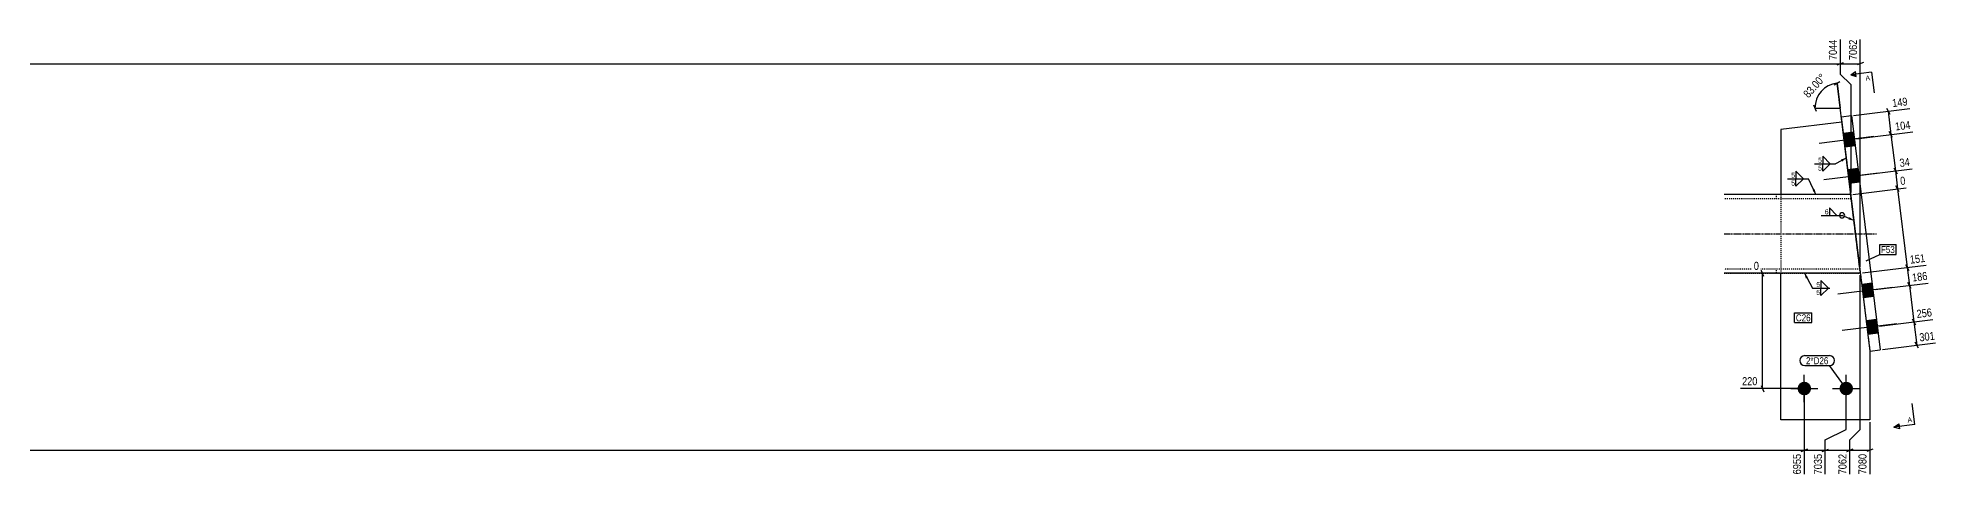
# Model space of a CAD drawing. Header units: millimetres. Extents: x 26 to 42810, y 6 to 1552.
# Drawn here: x 33500 to 37124, y 6 to 842 of the extents above; entities that cross this region are included whole.
import ezdxf

# ---------------------------------------------------------------- set-up
doc = ezdxf.new("R2010")
doc.units = ezdxf.units.MM
doc.linetypes.add('DXK_LINE_DOT2', pattern=[3.9198, 1.9599, -1.9599])
doc.linetypes.add('DXK_LINE_DOT3', pattern=[5.9187, 2.979, -0.9799, 0.9799, -0.9799])
for name, color, linetype in [('MÅLSÆTNING', 7, 'Continuous'), ('STÅL', 7, 'Continuous'), ('TEKST', 7, 'Continuous')]:
    doc.layers.add(name, color=color, linetype=linetype)
doc.styles.add('Arial', font='ARIAL.TTF', dxfattribs={"height": 0.2})
doc.styles.add('Arial Narrow', font='ARIALN.TTF', dxfattribs={"height": 0.2})

msp = doc.modelspace()

# ---------------------------------------------------------------- hatches: boundary and pattern name
at = {"layer": 'STÅL', "linetype": 'Continuous'}
for points in [[(36968.2, 636.5), (36965, 662.3), (36945.2, 659.8), (36948.3, 634)], [(36968.2, 636.5), (36965, 662.3), (36945.2, 659.8), (36948.3, 634)], [(36976.7, 567), (36973.6, 592.8), (36953.7, 590.4), (36956.9, 564.5)], [(36976.7, 567), (36973.6, 592.8), (36953.7, 590.4), (36956.9, 564.5)], [(37003.5, 348.6), (37000.4, 374.4), (36980.5, 372), (36983.7, 346.2)], [(37003.5, 348.6), (37000.4, 374.4), (36980.5, 372), (36983.7, 346.2)], [(37012.1, 279.1), (37008.9, 305), (36989, 302.5), (36992.2, 276.7)], [(37012.1, 279.1), (37008.9, 305), (36989, 302.5), (36992.2, 276.7)], [(36858, 173.3, -1), (36884, 173.3, -1)], [(36938, 173.3, -1), (36964, 173.3, -1)]]:
    msp.add_hatch(color=96, dxfattribs=at).paths.add_polyline_path(points)
at = {"layer": 'TEKST', "linetype": 'Continuous'}
for points in [[(36940.9, 610.5), (36950.9, 613), (36943.2, 606.1)], [(36891.1, 553.4), (36893, 543.3), (36886.6, 551.3)], [(36957.4, 500.3), (36965.5, 494), (36955.4, 495.7)]]:
    msp.add_hatch(color=3, dxfattribs=at).paths.add_polyline_path(points)

# ---------------------------------------------------------------- linework, layer by layer
at = {"layer": 'MÅLSÆTNING', "color": 7, "linetype": 'Continuous'}
for p, q in [((36939.5, 838.9), (36939.5, 773.1)), ((36977.9, 405.4), (36977.9, 838.9)), ((36939.5, 793.1), (36977.9, 793.1)), ((36939.5, 773.1), (36959.5, 753.1)), ((36939.5, 773.1), (36959.5, 753.1)), ((36983.9, 795.5), (36971.9, 790.7)), ((36927.7, 753), (36939, 759.2)), ((36977.4, 397.2), (36933.4, 756.1)), ((36933.4, 756.1), (36939.2, 708.4)), ((36959.5, 753.1), (36959.5, 547.3)), ((36959.5, 753.1), (36959.5, 547.3)), ((36888.8, 714.4), (36893.6, 702.4)), ((36891.2, 708.4), (36939.2, 708.4)), ((36965.1, 694.5), (37072.4, 707.7)), ((37027.7, 708.3), (37034, 696.9)), ((37030.8, 702.6), (37036.3, 657.9)), ((36970.6, 649.9), (37077.9, 663)), ((36970.6, 649.9), (37077.9, 663)), ((37039.4, 652.3), (37033.2, 663.6)), ((37039.4, 652.3), (37033.2, 663.6)), ((37036.3, 657.9), (37044.9, 588.4)), ((36979.1, 580.4), (37076.7, 592.4)), ((37041.7, 594.1), (37048, 582.8)), ((36963.5, 543.8), (37065.5, 556.3)), ((37052.2, 548.6), (37045.9, 559.9)), ((36793.6, 387.3), (36788.8, 399.3)), ((36981.9, 393.8), (37103.3, 408.7)), ((37064.4, 409.9), (37070.6, 398.6)), ((36822, 393.3), (36774.6, 393.3)), ((36791.2, 173.3), (36791.2, 393.3)), ((36977.9, 95.4), (36977.9, 389.3)), ((36977.9, 95.4), (36977.9, 389.3)), ((37005.9, 362), (37107.4, 374.5)), ((37074.8, 364.4), (37068.6, 375.8)), ((37014.4, 292.5), (37116, 305)), ((37077.1, 306.3), (37083.3, 294.9)), ((37019.9, 247.9), (37121.5, 260.3)), ((37088.8, 250.3), (37082.6, 261.6)), ((36867, 173.3), (36749.3, 173.3)), ((36788.8, 179.3), (36793.6, 167.3)), ((36871, 169.3), (36871, 9.6)), ((36951, 95.4), (36951, 169.3)), ((36951, 95.4), (36951, 169.3)), ((36996, 109.3), (36996, 9.6)), ((36911, 75.4), (36951, 95.4)), ((36911, 75.4), (36951, 95.4)), ((36911, 9.6), (36911, 75.4)), ((36911, 9.6), (36911, 75.4)), ((36957.9, 75.4), (36977.9, 95.4)), ((36957.9, 75.4), (36977.9, 95.4)), ((36957.9, 9.6), (36957.9, 75.4)), ((36877, 57.8), (36865, 53)), ((36871, 55.4), (36911, 55.4)), ((36905, 53), (36917, 57.8)), ((36911, 55.4), (36957.9, 55.4)), ((36963.9, 57.8), (36951.9, 53)), ((37002, 57.8), (36990, 53))]:
    msp.add_line(p, q, dxfattribs=at)
msp.add_arc((36939.2, 708.4), 48, 97, 180, dxfattribs=at)
at = {"layer": 'STÅL', "color": 2, "linetype": 'Continuous'}
for p, q in [((36941.3, 691.6), (36961.1, 694)), ((36941.3, 691.6), (36996.1, 244.9)), ((36961.1, 694), (37016, 247.4)), ((36942.5, 681.7), (36826, 667.4)), ((36826, 667.4), (36826, 543.3)), ((36959.5, 543.3), (36718, 543.3)), ((36977.9, 393.3), (36718, 393.3)), ((36826, 113.3), (36826, 393.3)), ((36996, 246), (36996, 113.3)), ((36996.1, 244.9), (37016, 247.4)), ((36996, 113.3), (36826, 113.3))]:
    msp.add_line(p, q, dxfattribs=at)
at = {"layer": 'STÅL', "color": 96, "linetype": 'Continuous'}
for p, q in [((37003.8, 653.9), (36899.6, 641.1)), ((37003.8, 653.9), (36899.6, 641.1)), ((36965, 662.3), (36945.2, 659.8)), ((36965, 662.3), (36945.2, 659.8)), ((36968.2, 636.5), (36948.3, 634)), ((36968.2, 636.5), (36948.3, 634)), ((37012.4, 584.5), (36908.1, 571.7)), ((37012.4, 584.5), (36908.1, 571.7)), ((36973.6, 592.8), (36953.7, 590.4)), ((36973.6, 592.8), (36953.7, 590.4)), ((36976.7, 567), (36956.9, 564.5)), ((36976.7, 567), (36956.9, 564.5)), ((37039.2, 366.1), (36935, 353.3)), ((37039.2, 366.1), (36935, 353.3)), ((37000.4, 374.4), (36980.5, 372)), ((37000.4, 374.4), (36980.5, 372)), ((37003.5, 348.6), (36983.7, 346.2)), ((37003.5, 348.6), (36983.7, 346.2)), ((37047.7, 296.6), (36943.5, 283.8)), ((37047.7, 296.6), (36943.5, 283.8)), ((37008.9, 305), (36989, 302.5)), ((37008.9, 305), (36989, 302.5)), ((37012.1, 279.1), (36992.2, 276.7)), ((37012.1, 279.1), (36992.2, 276.7)), ((36871, 147.3), (36871, 199.3)), ((36951, 147.3), (36951, 199.3)), ((36845, 173.3), (36897, 173.3)), ((36925, 173.3), (36977, 173.3))]:
    msp.add_line(p, q, dxfattribs=at)
at = {"layer": 'STÅL', "color": 7, "linetype": 'DXK_LINE_DOT2'}
for p, q in [((36942.5, 681.7), (36959.5, 543.3)), ((36960.5, 535.3), (36718, 535.3)), ((36818, 535.3), (36818, 543.3)), ((36826, 543.3), (36826, 393.3)), ((36977.9, 393.3), (36959.5, 543.3)), ((36976.9, 401.3), (36718, 401.3)), ((36818, 393.3), (36818, 401.3)), ((36718, 393.3), (36977.9, 393.3)), ((36977.9, 393.3), (36996, 246))]:
    msp.add_line(p, q, dxfattribs=at)
at = {"layer": 'STÅL', "color": 7, "linetype": 'DXK_LINE_DOT3'}
msp.add_line((36718, 468.3), (37008.7, 468.3), dxfattribs=at)
at = {"layer": 'TEKST', "color": 30, "linetype": 'Continuous'}
msp.add_line((36959.6, 772), (36968.9, 778.2), dxfattribs=at)
at = {"layer": 'TEKST', "color": 3, "linetype": 'Continuous'}
for p, q in [((36950.9, 613), (36930.4, 602.1)), ((36965.5, 494), (36943.1, 503.7))]:
    msp.add_line(p, q, dxfattribs=at)
for start, end in [(90, 270), (270, 90)]:
    msp.add_arc((36943.1, 503.7), 5, start, end, dxfattribs=at)

# ---------------------------------------------------------------- wipeouts: each hides what was drawn before it
at = {"color": 0}
for points in [[(36853, 574.7), (36853, 586.3), (36845.3, 586.3), (36845.3, 574.7)], [(36904.2, 603.3), (36904.2, 614.9), (36896.5, 614.9), (36896.5, 603.3)], [(36883, 301.5), (36883, 315.5), (36854.9, 315.5), (36854.9, 301.5)], [(36916.9, 219.7), (36916.9, 233.7), (36874.3, 233.7), (36874.3, 219.7)]]:
    msp.add_wipeout(points, dxfattribs=at).dxf.layer = 'TEKST'
at = {"color": 0, "linetype": 'Continuous'}
msp.add_wipeout([(37077.2, 109.3), (37076, 119.2), (37067.2, 118.1), (37068.4, 108.2)], dxfattribs=at).dxf.layer = 'TEKST'

# ---------------------------------------------------------------- next in the draw order: hatches: boundary and pattern name
at = {"layer": 'TEKST', "linetype": 'Continuous'}
msp.add_hatch(color=30, dxfattribs=at).paths.add_polyline_path([(37051.4, 106.1), (37052.1, 101.2), (37042.1, 99.9)])

# ---------------------------------------------------------------- next in the draw order: linework, layer by layer
at = {"layer": 'TEKST', "color": 3, "linetype": 'Continuous'}
for p, q in [((36920.6, 602.1), (36906.3, 616.4)), ((36906.3, 616.4), (36906.3, 602.1)), ((36869.3, 573.5), (36855.1, 587.8)), ((36855.1, 587.8), (36855.1, 573.5)), ((36906.3, 602.1), (36920.6, 602.1)), ((36855.1, 573.5), (36869.3, 573.5))]:
    msp.add_line(p, q, dxfattribs=at)
at = {"layer": 'TEKST', "color": 7, "linetype": 'Continuous'}
for q in [(37077, 144.5), (37042.1, 99.9)]:
    msp.add_line((37081.8, 104.8), q, dxfattribs=at)
at = {"layer": 'TEKST', "color": 30, "linetype": 'Continuous'}
for p, q in [((37042.1, 99.9), (37051.4, 106.1)), ((37052.7, 96.2), (37042.1, 99.9)), ((37051.4, 106.1), (37052.7, 96.2))]:
    msp.add_line(p, q, dxfattribs=at)

# ---------------------------------------------------------------- next in the draw order: texts
at = {"layer": 'TEKST', "color": 3, "linetype": 'Continuous', "style": 'Arial'}
msp.add_text('A', height=9.55, rotation=7.0015, dxfattribs=at).set_placement((37068.4, 108.2))

# ---------------------------------------------------------------- next in the draw order: wipeouts: each hides what was drawn before it
at = {"color": 0}
for points, layer in [([(36918.4, 766.1), (36901.6, 781), (36862.6, 736.9), (36879.4, 722.1)], 'MÅLSÆTNING'), ([(36916.9, 504.9), (36916.9, 516.5), (36909.2, 516.5), (36909.2, 504.9)], 'TEKST'), ([(36900.7, 366.2), (36900.7, 377.8), (36893.1, 377.8), (36893.1, 366.2)], 'TEKST'), ([(36883, 301.5), (36883, 315.5), (36854.9, 315.5), (36854.9, 301.5)], 'TEKST'), ([(36916.9, 219.7), (36916.9, 233.7), (36874.3, 233.7), (36874.3, 219.7)], 'TEKST')]:
    msp.add_wipeout(points, dxfattribs=at).dxf.layer = layer
at = {"color": 0, "linetype": 'Continuous'}
for points, layer in [([(37077.8, 666.2), (37075.1, 688.5), (37039.7, 684.1), (37042.4, 661.9)], 'MÅLSÆTNING'), ([(37076.6, 595.6), (37073.9, 617.8), (37048.2, 614.7), (37050.9, 592.4)], 'MÅLSÆTNING'), ([(36787.6, 396.5), (36787.6, 418.9), (36771.4, 418.9), (36771.4, 396.5)], 'MÅLSÆTNING'), ([(36784.7, 176.5), (36784.7, 198.9), (36749, 198.9), (36749, 176.5)], 'MÅLSÆTNING'), ([(36954.7, 51.8), (36932.3, 51.8), (36932.3, 6.4), (36954.7, 6.4)], 'MÅLSÆTNING'), ([(36997.2, 761.5), (36995.9, 771.5), (36987.1, 770.4), (36988.3, 760.4)], 'TEKST')]:
    msp.add_wipeout(points, dxfattribs=at).dxf.layer = layer

# ---------------------------------------------------------------- next in the draw order: hatches: boundary and pattern name
at = {"layer": 'TEKST', "linetype": 'Continuous'}
for color, points in [(30, [(36969.5, 773.2), (36970.1, 768.3), (36959.6, 772)]), (3, [(36873.8, 383.3), (36871.1, 393.3), (36878.2, 385.7)])]:
    msp.add_hatch(color=color, dxfattribs=at).paths.add_polyline_path(points)

# ---------------------------------------------------------------- next in the draw order: linework, layer by layer
at = {"layer": 'MÅLSÆTNING', "color": 7, "linetype": 'Continuous'}
for p, q in [((36933.5, 790.7), (36945.5, 795.5)), ((36979.1, 580.4), (37076.7, 592.4)), ((37041.7, 594.1), (37048, 582.8)), ((37044.9, 588.4), (37049.1, 554.3)), ((36957.9, 9.6), (36957.9, 75.4)), ((36905, 53), (36917, 57.8)), ((36951.9, 53), (36963.9, 57.8)), ((36957.9, 55.4), (36996, 55.4))]:
    msp.add_line(p, q, dxfattribs=at)
at = {"layer": 'TEKST', "color": 7, "linetype": 'Continuous'}
for p, q in [((36999.3, 776.9), (36959.6, 772)), ((36999.3, 776.9), (37004.2, 737.2)), ((36852.5, 317.9), (36885.4, 317.9)), ((36852.5, 299.1), (36852.5, 317.9)), ((36852.5, 299.1), (36885.4, 299.1)), ((36885.4, 299.1), (36885.4, 317.9)), ((36871.9, 236.1), (36919.3, 236.1)), ((36871.9, 217.3), (36919.3, 217.3)), ((36951, 173.3), (36919.3, 217.3))]:
    msp.add_line(p, q, dxfattribs=at)
at = {"layer": 'TEKST', "color": 30, "linetype": 'Continuous'}
for p, q in [((36959.6, 772), (36970.1, 768.3)), ((36970.1, 768.3), (36968.9, 778.2))]:
    msp.add_line(p, q, dxfattribs=at)
at = {"layer": 'TEKST', "color": 3, "linetype": 'Continuous'}
for p, q in [((36933.2, 503.7), (36918.9, 518)), ((36918.9, 518), (36918.9, 503.7)), ((36903, 503.7), (36943.1, 503.7)), ((36918.9, 503.7), (36933.2, 503.7)), ((36917.1, 365), (36902.8, 379.3)), ((36902.8, 379.3), (36902.8, 365)), ((36902.8, 365), (36917.1, 365))]:
    msp.add_line(p, q, dxfattribs=at)
at = {"layer": 'TEKST', "color": 7, "linetype": 'Continuous'}
for centre, start, end in [((36871.9, 226.7), 90, 270), ((36919.3, 226.7), 270, 90)]:
    msp.add_arc(centre, 9.4, start, end, dxfattribs=at)

# ---------------------------------------------------------------- next in the draw order: texts
at = {"layer": 'MÅLSÆTNING', "color": 3, "style": 'Arial Narrow'}
msp.add_text('83.00°', height=15.27, rotation=48.5009, dxfattribs=at).set_placement((36879.1, 726.6))
at = {"layer": 'MÅLSÆTNING', "color": 3, "linetype": 'Continuous', "style": 'Arial Narrow'}
for s, rotation, p in [('104', 7.0015, (37045.2, 665.5)), ('34', 7.0015, (37053.7, 596)), ('7062', 90.0002, (36951.5, 9.6))]:
    msp.add_text(s, height=15.27, rotation=rotation, dxfattribs=at).set_placement(p)
for s, height, p in [('0', 15.3, (36774.6, 399.7)), ('220', 15.27, (36752.2, 179.7))]:
    msp.add_text(s, height=height, dxfattribs=at).set_placement(p)
at = {"layer": 'TEKST', "color": 3, "linetype": 'Continuous', "style": 'Arial'}
msp.add_text('A', height=9.55, rotation=7.0015, dxfattribs=at).set_placement((36988.3, 760.4))
at = {"layer": 'TEKST', "color": 3, "style": 'Arial Narrow'}
for s, height, p in [('6', 9.54, (36910, 505.7)), ('C26', 13.36, (36854.9, 301.5)), ('2*D26', 13.36, (36874.3, 219.7))]:
    msp.add_text(s, height=height, dxfattribs=at).set_placement(p)

# ---------------------------------------------------------------- next in the draw order: wipeouts: each hides what was drawn before it
at = {"color": 0, "linetype": 'Continuous'}
for points, layer in [([(37072.3, 710.9), (37069.6, 733.1), (37034.2, 728.8), (37036.9, 706.6)], 'MÅLSÆTNING'), ([(36904.2, 588.3), (36904.2, 599.9), (36896.5, 599.9), (36896.5, 588.3)], 'TEKST'), ([(36853, 559.7), (36853, 571.3), (36845.3, 571.3), (36845.3, 559.7)], 'TEKST')]:
    msp.add_wipeout(points, dxfattribs=at).dxf.layer = layer

# ---------------------------------------------------------------- next in the draw order: linework, layer by layer
at = {"layer": 'TEKST', "color": 3, "linetype": 'Continuous'}
for p, q in [((36890.3, 602.1), (36930.4, 602.1)), ((36906.3, 602.1), (36920.6, 602.1)), ((36920.6, 602.1), (36906.3, 587.9)), ((36906.3, 587.9), (36906.3, 602.1)), ((36839.1, 573.5), (36879.2, 573.5)), ((36855.1, 573.5), (36869.3, 573.5)), ((36869.3, 573.5), (36855.1, 559.2)), ((36855.1, 559.2), (36855.1, 573.5)), ((36893, 543.3), (36879.2, 573.5))]:
    msp.add_line(p, q, dxfattribs=at)

# ---------------------------------------------------------------- next in the draw order: texts
at = {"layer": 'MÅLSÆTNING', "color": 3, "linetype": 'Continuous', "style": 'Arial Narrow'}
msp.add_text('149', height=15.27, rotation=7.0015, dxfattribs=at).set_placement((37039.7, 710.1))
at = {"layer": 'TEKST', "color": 3, "style": 'Arial Narrow'}
for p in [(36846.1, 575.5), (36897.3, 604.1)]:
    msp.add_text('5', height=9.54, dxfattribs=at).set_placement(p)
at = {"layer": 'TEKST', "color": 3, "linetype": 'Continuous', "style": 'Arial Narrow'}
for p in [(36897.3, 589.1), (36846.1, 560.5)]:
    msp.add_text('5', height=9.54, dxfattribs=at).set_placement(p)

# ---------------------------------------------------------------- next in the draw order: wipeouts: each hides what was drawn before it
at = {"color": 0, "linetype": 'Continuous'}
for points, layer in [([(36974.7, 842.1), (36952.3, 842.1), (36952.3, 796.7), (36974.7, 796.7)], 'MÅLSÆTNING'), ([(37068.3, 559.9), (37065.5, 582.1), (37049.5, 580.1), (37052.2, 557.9)], 'MÅLSÆTNING'), ([(36907.8, 51.8), (36885.4, 51.8), (36885.4, 6.4), (36907.8, 6.4)], 'MÅLSÆTNING'), ([(36992.8, 51.8), (36970.4, 51.8), (36970.4, 6.4), (36992.8, 6.4)], 'MÅLSÆTNING'), ([(36900.7, 351.2), (36900.7, 362.8), (36893.1, 362.8), (36893.1, 351.2)], 'TEKST')]:
    msp.add_wipeout(points, dxfattribs=at).dxf.layer = layer

# ---------------------------------------------------------------- next in the draw order: linework, layer by layer
at = {"layer": 'MÅLSÆTNING', "color": 7, "linetype": 'Continuous'}
for p, q in [((36939.5, 838.9), (36939.5, 773.1)), ((33186, 793.1), (36939.5, 793.1)), ((36933.5, 790.7), (36945.5, 795.5)), ((36963.5, 543.8), (37065.5, 556.3)), ((37052.2, 548.6), (37045.9, 559.9)), ((37049.1, 554.3), (37067.5, 404.3)), ((36871, 169.3), (36871, 9.6)), ((33186, 55.4), (36871, 55.4)), ((36865, 53), (36877, 57.8))]:
    msp.add_line(p, q, dxfattribs=at)
at = {"layer": 'TEKST', "color": 3, "linetype": 'Continuous'}
for p, q in [((36871.1, 393.3), (36886.9, 365)), ((36886.9, 365), (36919.9, 365)), ((36902.8, 365), (36917.1, 365)), ((36917.1, 365), (36902.8, 350.8)), ((36902.8, 350.8), (36902.8, 365))]:
    msp.add_line(p, q, dxfattribs=at)

# ---------------------------------------------------------------- next in the draw order: texts
at = {"layer": 'MÅLSÆTNING', "color": 3, "linetype": 'Continuous', "style": 'Arial Narrow'}
for s, height, rotation, p in [('7062', 15.27, 90.0002, (36971.5, 799.9)), ('0', 15.3, 7.0015, (37055, 561.5)), ('7035', 15.27, 90.0002, (36904.6, 9.6)), ('7080', 15.27, 90.0002, (36989.6, 9.6))]:
    msp.add_text(s, height=height, rotation=rotation, dxfattribs=at).set_placement(p)
at = {"layer": 'TEKST', "color": 3, "style": 'Arial Narrow'}
msp.add_text('5', height=9.54, dxfattribs=at).set_placement((36893.9, 367))
at = {"layer": 'TEKST', "color": 3, "linetype": 'Continuous', "style": 'Arial Narrow'}
msp.add_text('5', height=9.54, dxfattribs=at).set_placement((36893.9, 352))

# ---------------------------------------------------------------- next in the draw order: wipeouts: each hides what was drawn before it
at = {"color": 0, "linetype": 'Continuous'}
for points in [[(36936.3, 842.1), (36913.9, 842.1), (36913.9, 796.7), (36936.3, 796.7)], [(37106, 412.2), (37103.3, 434.5), (37067.9, 430.1), (37070.7, 407.9)], [(36867.8, 51.8), (36845.4, 51.8), (36845.4, 6.4), (36867.8, 6.4)]]:
    msp.add_wipeout(points, dxfattribs=at).dxf.layer = 'MÅLSÆTNING'
at = {"color": 0}
msp.add_wipeout([(37043.6, 431.7), (37043.6, 445.7), (37017.2, 445.7), (37017.2, 431.7)], dxfattribs=at).dxf.layer = 'TEKST'

# ---------------------------------------------------------------- next in the draw order: linework, layer by layer
at = {"layer": 'MÅLSÆTNING', "color": 7, "linetype": 'Continuous'}
for p, q in [((36981.9, 393.8), (37103.3, 408.7)), ((37064.4, 409.9), (37070.6, 398.6)), ((37067.5, 404.3), (37071.7, 370.1))]:
    msp.add_line(p, q, dxfattribs=at)

# ---------------------------------------------------------------- next in the draw order: texts
at = {"layer": 'MÅLSÆTNING', "color": 3, "linetype": 'Continuous', "style": 'Arial Narrow'}
for s, rotation, p in [('7044', 90.0002, (36933.1, 799.9)), ('151', 7.0015, (37073.4, 411.4)), ('6955', 90.0002, (36864.6, 9.6))]:
    msp.add_text(s, height=15.27, rotation=rotation, dxfattribs=at).set_placement(p)

# ---------------------------------------------------------------- next in the draw order: wipeouts: each hides what was drawn before it
at = {"color": 0}
msp.add_wipeout([(37043.6, 431.7), (37043.6, 445.7), (37017.2, 445.7), (37017.2, 431.7)], dxfattribs=at).dxf.layer = 'TEKST'

# ---------------------------------------------------------------- next in the draw order: linework, layer by layer
at = {"layer": 'TEKST', "color": 7, "linetype": 'Continuous'}
for p, q in [((37014.8, 448.1), (37046, 448.1)), ((37014.8, 429.3), (37014.8, 448.1)), ((37046, 429.3), (37046, 448.1)), ((36988.9, 416.7), (37014.8, 429.3)), ((37014.8, 429.3), (37046, 429.3))]:
    msp.add_line(p, q, dxfattribs=at)

# ---------------------------------------------------------------- next in the draw order: texts
at = {"layer": 'TEKST', "color": 3, "style": 'Arial Narrow'}
msp.add_text('F53', height=13.36, dxfattribs=at).set_placement((37017.2, 431.7))

# ---------------------------------------------------------------- next in the draw order: wipeouts: each hides what was drawn before it
at = {"color": 0, "linetype": 'Continuous'}
msp.add_wipeout([(37110.2, 378), (37107.5, 400.3), (37072.1, 395.9), (37074.8, 373.7)], dxfattribs=at).dxf.layer = 'MÅLSÆTNING'

# ---------------------------------------------------------------- next in the draw order: linework, layer by layer
at = {"layer": 'MÅLSÆTNING', "color": 7, "linetype": 'Continuous'}
for p, q in [((37005.9, 362), (37107.4, 374.5)), ((37074.8, 364.4), (37068.6, 375.8)), ((37071.7, 370.1), (37080.2, 300.6))]:
    msp.add_line(p, q, dxfattribs=at)

# ---------------------------------------------------------------- next in the draw order: texts
at = {"layer": 'MÅLSÆTNING', "color": 3, "linetype": 'Continuous', "style": 'Arial Narrow'}
msp.add_text('186', height=15.27, rotation=7.0015, dxfattribs=at).set_placement((37077.6, 377.3))

# ---------------------------------------------------------------- next in the draw order: wipeouts: each hides what was drawn before it
at = {"color": 0, "linetype": 'Continuous'}
msp.add_wipeout([(37118.8, 308.6), (37116, 330.8), (37080.6, 326.5), (37083.4, 304.2)], dxfattribs=at).dxf.layer = 'MÅLSÆTNING'

# ---------------------------------------------------------------- next in the draw order: linework, layer by layer
at = {"layer": 'MÅLSÆTNING', "color": 7, "linetype": 'Continuous'}
for p, q in [((37014.4, 292.5), (37116, 305)), ((37077.1, 306.3), (37083.3, 294.9)), ((37080.2, 300.6), (37085.7, 255.9))]:
    msp.add_line(p, q, dxfattribs=at)

# ---------------------------------------------------------------- next in the draw order: texts
at = {"layer": 'MÅLSÆTNING', "color": 3, "linetype": 'Continuous', "style": 'Arial Narrow'}
msp.add_text('256', height=15.27, rotation=7.0015, dxfattribs=at).set_placement((37086.2, 307.8))

# ---------------------------------------------------------------- next in the draw order: wipeouts: each hides what was drawn before it
at = {"color": 0, "linetype": 'Continuous'}
msp.add_wipeout([(37124.2, 263.9), (37121.5, 286.1), (37086.1, 281.8), (37088.9, 259.6)], dxfattribs=at).dxf.layer = 'MÅLSÆTNING'

# ---------------------------------------------------------------- next in the draw order: texts
at = {"layer": 'MÅLSÆTNING', "color": 3, "linetype": 'Continuous', "style": 'Arial Narrow'}
msp.add_text('301', height=15.27, rotation=7.0015, dxfattribs=at).set_placement((37091.6, 263.1))

doc.saveas('drawing.dxf')
